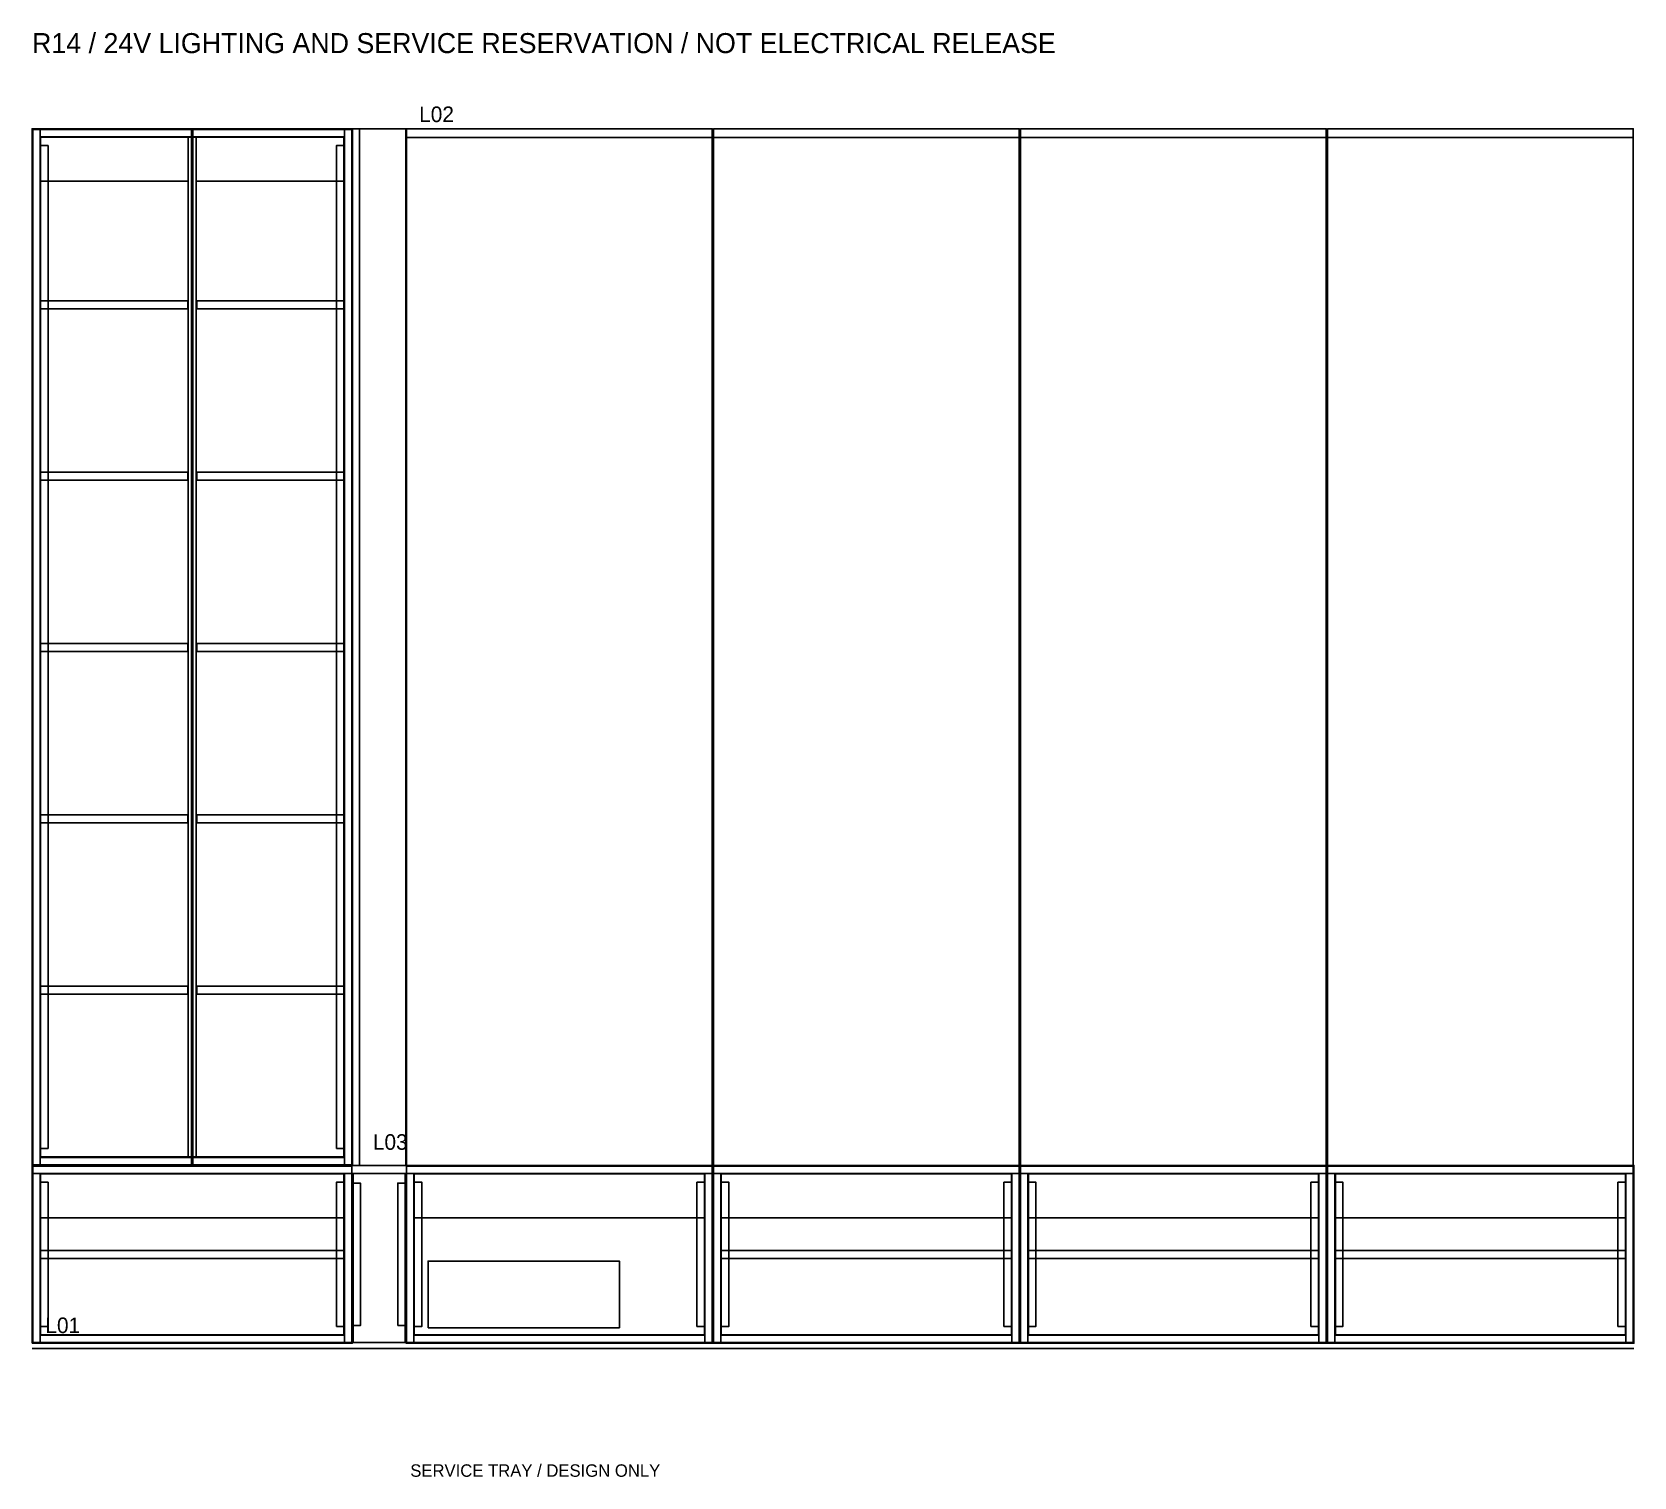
# Model space of a CAD drawing. Header units: millimetres. Extents: x 0 to 3600, y -150 to 3097.
import ezdxf

# ---------------------------------------------------------------- set-up
doc = ezdxf.new("R2010")
doc.units = ezdxf.units.MM
for name, color, linetype in [('CABINET', 8, 'Continuous'), ('LED_PROPOSAL', 2, 'Continuous'), ('SERVICE', 3, 'Continuous'), ('TEXT', 7, 'Continuous')]:
    doc.layers.add(name, color=color, linetype=linetype)

msp = doc.modelspace()

# ---------------------------------------------------------------- linework, layer by layer
at = {"layer": 'CABINET'}
for points in [[(0, 550), (18, 550), (18, 2880), (0, 2880)], [(18, 2862), (702, 2862), (702, 2880), (18, 2880)], [(702, 550), (720, 550), (720, 2880), (702, 2880)], [(720, 550), (840, 550), (840, 2880), (720, 2880)], [(841.5, 550), (1528.5, 550), (1528.5, 2880), (841.5, 2880)], [(1531.5, 550), (2218.5, 550), (2218.5, 2880), (1531.5, 2880)], [(2221.5, 550), (2908.5, 550), (2908.5, 2880), (2221.5, 2880)], [(2911.5, 550), (3598.5, 550), (3598.5, 2880), (2911.5, 2880)], [(1.5, 551.5), (358.5, 551.5), (358.5, 2878.5), (1.5, 2878.5)], [(18, 2762), (351, 2762), (351, 2862), (18, 2862)], [(19, 569), (701, 569), (701, 2861), (19, 2861)], [(351, 568), (369, 568), (369, 2862), (351, 2862)], [(361.5, 551.5), (718.5, 551.5), (718.5, 2878.5), (361.5, 2878.5)], [(369, 2762), (702, 2762), (702, 2862), (369, 2862)], [(18, 588), (36, 588), (36, 2842), (18, 2842)], [(684, 588), (702, 588), (702, 2842), (684, 2842)], [(19, 2475), (350, 2475), (350, 2493), (19, 2493)], [(370, 2475), (701, 2475), (701, 2493), (370, 2493)], [(19, 2090), (350, 2090), (350, 2108), (19, 2108)], [(370, 2090), (701, 2090), (701, 2108), (370, 2108)], [(19, 1705), (350, 1705), (350, 1723), (19, 1723)], [(370, 1705), (701, 1705), (701, 1723), (370, 1723)], [(19, 1320), (350, 1320), (350, 1338), (19, 1338)], [(370, 1320), (701, 1320), (701, 1338), (370, 1338)], [(19, 935), (350, 935), (350, 953), (19, 953)], [(370, 935), (701, 935), (701, 953), (370, 953)], [(0, 532), (3600, 532), (3600, 550), (0, 550)], [(1.5, 151.5), (718.5, 151.5), (718.5, 548.5), (1.5, 548.5)], [(18, 550), (702, 550), (702, 568), (18, 568)], [(841.5, 151.5), (1528.5, 151.5), (1528.5, 548.5), (841.5, 548.5)], [(1531.5, 151.5), (2218.5, 151.5), (2218.5, 548.5), (1531.5, 548.5)], [(2221.5, 151.5), (2908.5, 151.5), (2908.5, 548.5), (2221.5, 548.5)], [(2911.5, 151.5), (3598.5, 151.5), (3598.5, 548.5), (2911.5, 548.5)], [(0, 150), (18, 150), (18, 532), (0, 532)], [(18, 432), (702, 432), (702, 532), (18, 532)], [(18, 188), (36, 188), (36, 512), (18, 512)], [(19, 169), (701, 169), (701, 531), (19, 531)], [(684, 188), (702, 188), (702, 512), (684, 512)], [(702, 150), (720, 150), (720, 532), (702, 532)], [(720, 190), (738, 190), (738, 510), (720, 510)], [(721.5, 151.5), (838.5, 151.5), (838.5, 531.5), (721.5, 531.5)], [(822, 190), (840, 190), (840, 510), (822, 510)], [(840, 150), (858, 150), (858, 532), (840, 532)], [(858, 432), (1512, 432), (1512, 532), (858, 532)], [(858, 188), (876, 188), (876, 512), (858, 512)], [(859, 169), (1511, 169), (1511, 531), (859, 531)], [(1494, 188), (1512, 188), (1512, 512), (1494, 512)], [(1512, 150), (1530, 150), (1530, 532), (1512, 532)], [(1530, 150), (1548, 150), (1548, 532), (1530, 532)], [(1548, 432), (2202, 432), (2202, 532), (1548, 532)], [(1548, 188), (1566, 188), (1566, 512), (1548, 512)], [(1549, 169), (2201, 169), (2201, 531), (1549, 531)], [(2184, 188), (2202, 188), (2202, 512), (2184, 512)], [(2202, 150), (2220, 150), (2220, 532), (2202, 532)], [(2220, 150), (2238, 150), (2238, 532), (2220, 532)], [(2238, 432), (2892, 432), (2892, 532), (2238, 532)], [(2238, 188), (2256, 188), (2256, 512), (2238, 512)], [(2239, 169), (2891, 169), (2891, 531), (2239, 531)], [(2874, 188), (2892, 188), (2892, 512), (2874, 512)], [(2892, 150), (2910, 150), (2910, 532), (2892, 532)], [(2910, 150), (2928, 150), (2928, 532), (2910, 532)], [(2928, 432), (3582, 432), (3582, 532), (2928, 532)], [(2928, 188), (2946, 188), (2946, 512), (2928, 512)], [(2929, 169), (3581, 169), (3581, 531), (2929, 531)], [(3564, 188), (3582, 188), (3582, 512), (3564, 512)], [(3582, 150), (3600, 150), (3600, 532), (3582, 532)], [(19, 341), (701, 341), (701, 359), (19, 359)], [(1549, 341), (2201, 341), (2201, 359), (1549, 359)], [(2239, 341), (2891, 341), (2891, 359), (2239, 359)], [(2929, 341), (3581, 341), (3581, 359), (2929, 359)], [(18, 150), (702, 150), (702, 168), (18, 168)], [(858, 150), (1512, 150), (1512, 168), (858, 168)], [(1548, 150), (2202, 150), (2202, 168), (1548, 168)], [(2238, 150), (2892, 150), (2892, 168), (2238, 168)], [(2928, 150), (3582, 150), (3582, 168), (2928, 168)]]:
    msp.add_lwpolyline(points, close=True, dxfattribs=at)
at = {"layer": 'LED_PROPOSAL'}
for points in [[(736, 550), (736, 2880)], [(840, 2860), (3600, 2860)], [(0, 138), (3600, 138)]]:
    msp.add_lwpolyline(points, dxfattribs=at)
at = {"layer": 'SERVICE'}
msp.add_lwpolyline([(890, 185), (1320, 185), (1320, 335), (890, 335)], close=True, dxfattribs=at)

# ---------------------------------------------------------------- texts
at = {"layer": 'TEXT'}
for s, height, p in [('R14 / 24V LIGHTING AND SERVICE RESERVATION / NOT ELECTRICAL RELEASE', 45, (0, 3050)), ('L02', 35, (870, 2895)), ('L03', 35, (766, 585)), ('L01', 35, (30, 173)), ('SERVICE TRAY / DESIGN ONLY', 28, (850, -150))]:
    msp.add_text(s, height=height, dxfattribs=at).set_placement(p)

doc.saveas('drawing.dxf')
